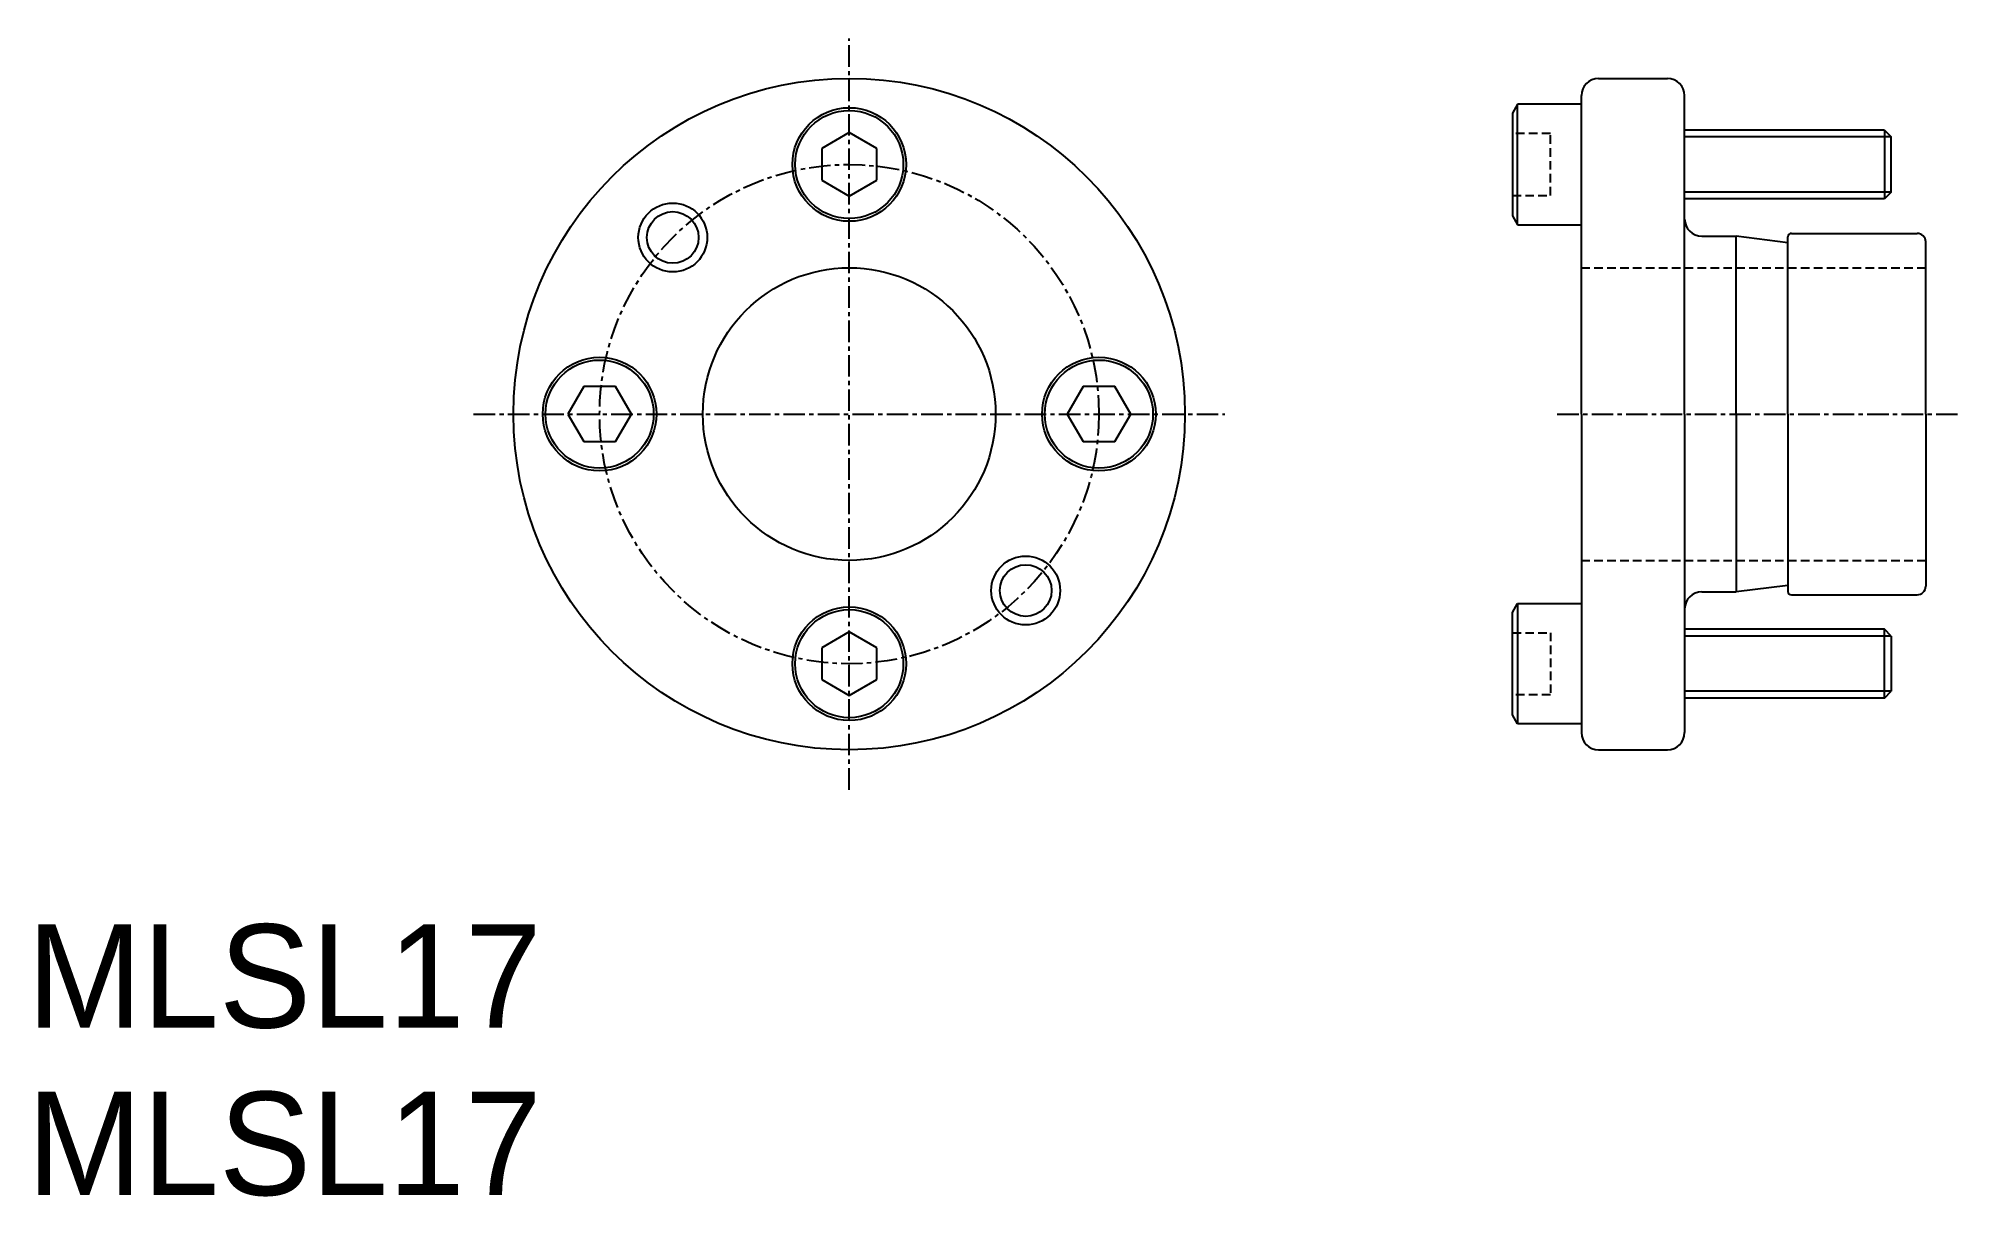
# Model space of a CAD drawing. Extents: x 55 to 167, y 55 to 122.
import ezdxf

# ---------------------------------------------------------------- set-up
doc = ezdxf.new("R2010")
doc.units = 0
doc.linetypes.add('CENTER', pattern=[2, 1.25, -0.25, 0.25, -0.25])
doc.linetypes.add('DASHED', pattern=[0.75, 0.5, -0.25])
doc.layers.get('0').update_dxf_attribs({"linetype": 'CONTINUOUS'})
doc.layers.add('CENTER', color=1, linetype='CENTER')

msp = doc.modelspace()

# ---------------------------------------------------------------- linework, layer by layer
at = {"color": 7, "linetype": 'CONTINUOUS'}
for p, q in [((145.83, 119.71), (149.83, 119.71)), ((144.83, 100.21), (144.83, 118.71)), ((150.83, 100.21), (150.83, 118.71)), ((141.13, 118.21), (140.83, 117.69)), ((140.83, 117.69), (140.83, 111.73)), ((144.83, 118.21), (141.13, 118.21)), ((141.13, 111.21), (141.13, 118.21)), ((144.83, 111.21), (144.83, 118.21)), ((102.31, 116.56), (100.71, 115.64)), ((103.91, 115.64), (102.31, 116.56)), ((162.43, 116.71), (150.83, 116.71)), ((162.83, 116.31), (150.83, 116.31)), ((162.43, 116.71), (162.83, 116.31)), ((162.43, 116.71), (162.43, 112.71)), ((162.83, 113.11), (162.83, 116.31)), ((100.71, 115.64), (100.71, 113.79)), ((103.91, 113.79), (103.91, 115.64)), ((100.71, 113.79), (102.31, 112.87)), ((102.31, 112.87), (103.91, 113.79)), ((162.83, 113.11), (150.83, 113.11)), ((162.43, 112.71), (150.83, 112.71)), ((162.83, 113.11), (162.43, 112.71)), ((140.83, 111.73), (141.13, 111.21)), ((141.13, 111.21), (144.83, 111.21)), ((151.83, 110.54), (153.83, 110.54)), ((153.83, 100.21), (153.83, 110.54)), ((156.83, 110.16), (153.83, 110.54)), ((156.83, 100.21), (156.83, 110.51)), ((157.03, 110.71), (164.33, 110.71)), ((164.83, 100.21), (164.83, 110.21)), ((86.89, 101.81), (85.96, 100.21)), ((88.73, 101.81), (86.89, 101.81)), ((89.66, 100.21), (88.73, 101.81)), ((115.89, 101.81), (114.96, 100.21)), ((117.73, 101.81), (115.89, 101.81)), ((118.66, 100.21), (117.73, 101.81)), ((85.96, 100.21), (86.89, 98.61)), ((88.73, 98.61), (89.66, 100.21)), ((114.96, 100.21), (115.89, 98.61)), ((117.73, 98.61), (118.66, 100.21)), ((144.83, 100.21), (144.83, 81.71)), ((150.83, 100.21), (150.83, 81.71)), ((153.83, 100.21), (153.83, 89.89)), ((156.83, 100.21), (156.83, 89.91)), ((164.83, 100.21), (164.83, 90.21)), ((86.89, 98.61), (88.73, 98.61)), ((115.89, 98.61), (117.73, 98.61)), ((151.83, 89.89), (153.83, 89.89)), ((156.83, 90.26), (153.83, 89.89)), ((157.03, 89.71), (164.33, 89.71)), ((140.83, 88.69), (141.13, 89.21)), ((140.83, 82.73), (140.83, 88.69)), ((141.13, 89.21), (144.83, 89.21)), ((141.13, 89.21), (141.13, 82.21)), ((144.83, 89.21), (144.83, 82.21)), ((102.31, 87.56), (100.71, 86.64)), ((103.91, 86.64), (102.31, 87.56)), ((162.43, 87.71), (150.83, 87.71)), ((162.83, 87.31), (150.83, 87.31)), ((162.43, 83.71), (162.43, 87.71)), ((162.83, 87.31), (162.43, 87.71)), ((162.83, 87.31), (162.83, 84.11)), ((100.71, 86.64), (100.71, 84.79)), ((103.91, 84.79), (103.91, 86.64)), ((100.71, 84.79), (102.31, 83.87)), ((102.31, 83.87), (103.91, 84.79)), ((162.83, 84.11), (150.83, 84.11)), ((162.43, 83.71), (150.83, 83.71)), ((162.43, 83.71), (162.83, 84.11)), ((141.13, 82.21), (140.83, 82.73)), ((144.83, 82.21), (141.13, 82.21)), ((145.83, 80.71), (149.83, 80.71))]:
    msp.add_line(p, q, dxfattribs=at)
at = {"color": 3, "linetype": 'DASHED'}
for p, q in [((143.03, 116.51), (140.83, 116.51)), ((143.03, 112.91), (143.03, 116.51)), ((140.83, 112.91), (143.03, 112.91)), ((144.83, 108.71), (164.83, 108.71)), ((144.83, 91.71), (164.83, 91.71)), ((140.83, 87.51), (143.03, 87.51)), ((143.03, 87.51), (143.03, 83.91)), ((143.03, 83.91), (140.83, 83.91))]:
    msp.add_line(p, q, dxfattribs=at)
at = {"color": 7, "linetype": 'CONTINUOUS'}
for centre, radius in [((102.31, 100.21), 19.5), ((102.31, 114.71), 3.3), ((102.31, 114.71), 3.14), ((92.06, 110.47), 2), ((92.06, 110.47), 1.5), ((102.31, 100.21), 8.5), ((87.81, 100.21), 3.3), ((87.81, 100.21), 3.14), ((116.81, 100.21), 3.3), ((116.81, 100.21), 3.14), ((112.56, 89.96), 2), ((112.56, 89.96), 1.5), ((102.31, 85.71), 3.3), ((102.31, 85.71), 3.14)]:
    msp.add_circle(centre, radius, dxfattribs=at)
for centre, radius, start, end in [((145.83, 118.71), 1, 90, 180), ((149.83, 118.71), 1, 0, 90), ((151.83, 111.54), 1, 180, 270), ((157.03, 110.51), 0.2, 90, 180), ((164.33, 110.21), 0.5, 0, 90), ((151.83, 88.89), 1, 90, 180), ((157.03, 89.91), 0.2, 180, 270), ((164.33, 90.21), 0.5, 270, 360), ((145.83, 81.71), 1, 180, 270), ((149.83, 81.71), 1, 270, 0)]:
    msp.add_arc(centre, radius, start, end, dxfattribs=at)
at = {"layer": 'CENTER', "color": 1, "linetype": 'CENTER'}
for p, q in [((102.31, 78.39), (102.31, 122.03)), ((80.49, 100.21), (124.13, 100.21)), ((143.43, 100.21), (166.8, 100.21))]:
    msp.add_line(p, q, dxfattribs=at)
msp.add_circle((102.31, 100.21), 14.5, dxfattribs=at)

# ---------------------------------------------------------------- texts
at = {"color": 7, "linetype": 'CONTINUOUS'}
for p in [(54.56, 64.57), (54.56, 54.84)]:
    msp.add_text('MLSL17', height=6, dxfattribs=at).set_placement(p)

doc.saveas('drawing.dxf')
